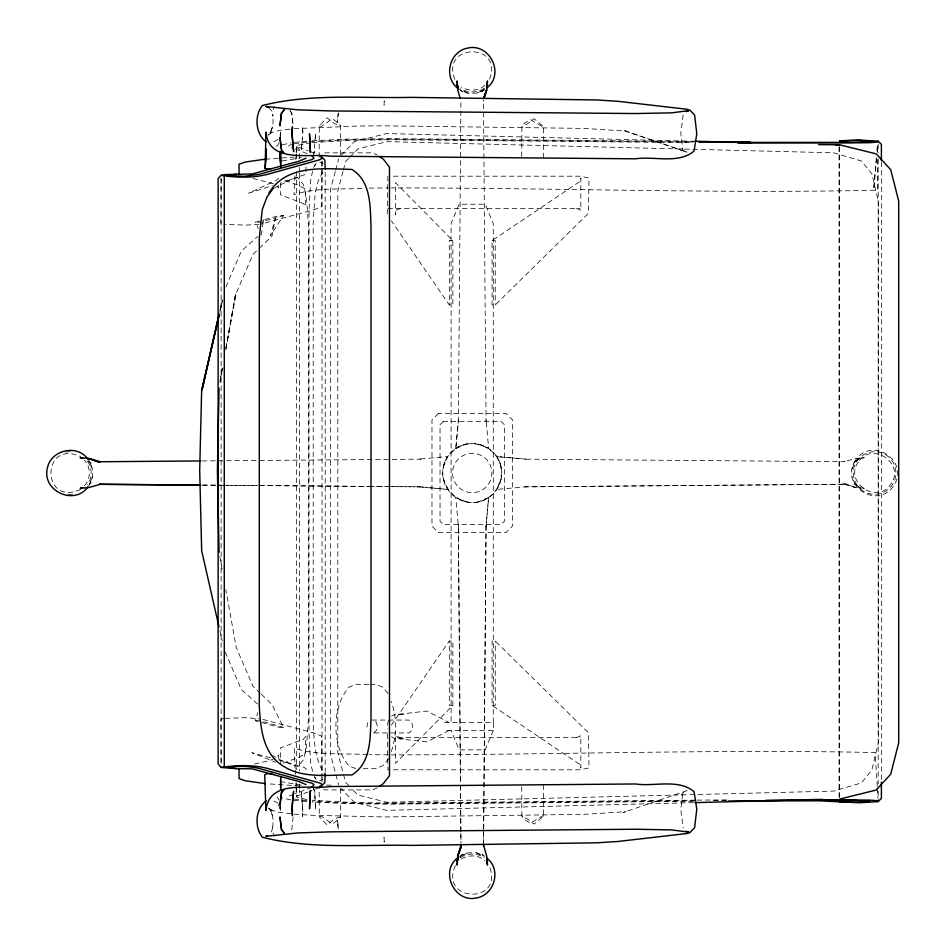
<?xml version="1.0" encoding="UTF-8"?>
<svg xmlns="http://www.w3.org/2000/svg" width="946" height="946" viewBox="0 0 946 946"><rect width="100%" height="100%" fill="white"/><g stroke="black" fill="none" stroke-linecap="round" stroke-linejoin="round"><path stroke-width="0.71" stroke-dasharray="4.73 3.55" d="M319.157 157.154L319.299 125.995L327.198 117.789L332.767 122.495L338.16 125.392L340.619 125.735L340.477 156.882M521.743 156.551L521.861 126.823L523.989 123.512L530.47 119.657L542.992 127.06L543.56 126.693L534.123 118.676L528.022 123.477L521.861 126.823M543.43 157.84L543.56 126.693M220.856 223.504L221.116 178.25M268.605 107.442L271.443 110.8L273.039 116.074L272.578 114.348C273.512 121.395 273.619 129.921 267.954 135.136L272.602 132.121L269.835 133.043L279.626 130.406L291.179 129.011M278.68 185.073L278.668 187.828L276.409 185.641M280.43 183.11L280.371 194.781L303.43 203.567L305.735 206.346L305.357 188.987L298.617 185.392L284.356 180.154M305.96 166.934L305.913 174.23L280.832 182.992M321.995 161.317L321.723 206.559L314.486 209.693L261.392 223.918M877.521 159.555L877.344 190.205C715.306 193.717 553.091 187.828 391.017 187.911M877.557 152.259L877.604 144.963M443.248 467.241L447.659 456.587L455.806 448.439L458.372 421.62L460.927 100.17L460.927 101.08M483.524 843.442L483.631 830.15M483.643 828.672L486.067 524.38L488.633 497.466C501.794 488.479 505.188 469.878 496.685 456.587L525.929 459.153L496.685 456.587M483.512 845.83L483.974 788.207M483.985 786.741L486.067 524.38M273.193 109.606L274.293 106.484M278.372 804.49L280.454 810.592L280.501 806.181M294.951 175.696L293.981 194.687C316.212 187.249 340.465 189.732 363.571 188.207M295.779 159.638L296.074 153.796M296.157 152.341L297.091 145.424L311.021 142.704M315.314 138.766L315.609 132.948L313.954 153.453M280.134 136.33L280.454 132.192L279.212 135.857M876.315 157.828L873.714 189.401L876.694 157.249M876.907 150.651L877.616 142.042M302.803 132.31L302.46 126.315L302.862 132.227L301.254 150.331L302.365 138.033M501.191 467.241C497.3 447.34 472.633 437.099 455.806 448.439L458.372 419.291L458.372 421.62M486.067 526.709L488.633 497.466C462.618 515.416 430.205 482.365 447.635 456.587L418.51 459.153L420.84 459.153L217.001 460.808M877.226 151.395L877.9 144.088M387.895 176.204L387.245 214.825M291.746 829.831L293.094 817.297M683.166 114.915L680.789 133.327L682.894 150.225L681.416 147.753L684.23 151.194L686.973 152.14L623 130.181L684.23 151.194M261.38 235.081L262.338 228.175M262.527 226.792L263.473 219.874L279.105 215.605L283.481 215.605L270.438 235.649L275.416 217.911L283.481 215.605M220.04 382.598L222.31 369.638M225.846 349.488L235.672 293.331L225.881 347.939M222.275 368.053L219.957 380.978L222.416 367.994M225.869 349.263L236.252 293.083L252.984 254.379L258.27 249.295M312.594 171.049L310.525 180.97L309.035 210.284L309.035 732.488L310.525 761.802L312.89 773.154M219.992 309.661L222.227 299.622M219.803 312.334L222.44 300.828L220.051 310.856M262.468 223.906L263.473 219.874L255.302 222.239L258.341 228.66M367.864 722.519L366.859 726.504L367.864 730.478M342.996 171.427L337.805 190.974L337.805 752.933L345.586 782.247L350.706 787.569M343.363 170.032L345.586 161.66L348.66 158.467M335.274 171.545L330.39 189.874L330.39 754.033L338.668 785.038M335.653 170.138L338.668 158.869M261.451 694.352L272.034 704.534L283.481 727.344L279.105 727.344L255.302 720.722L257.75 712.645M271.443 831.983L273.039 826.709L272.578 828.436C273.394 821.778 273.725 813.678 268.699 808.511M270.911 131.683L272.472 126.693M313.504 154.754L314.651 151.088M388.581 720.698L387.493 724.068L387.493 728.94M391.289 751.55C396.989 735.55 396.989 717.458 391.289 701.459M92.365 476.997L89.302 484.399L91.088 482.791L88.238 485.215M88.936 485.759L92.365 477.482L92.365 468.518L88.936 460.241M489.579 79.192C503.875 41.553 438.849 43.516 455.357 80.375M501.191 478.759A29.539 29.539 0 0 1 452.744 495.207A29.539 29.539 0 0 1 462.724 445.034A29.539 29.539 0 0 1 501.191 478.759L496.78 489.413L525.929 486.847L845.05 484.246L523.599 486.847L525.929 486.847M455.357 865.625C438.849 902.484 503.875 904.447 489.579 866.808M852.074 469.003L855.137 461.601L860.789 457.557L853.351 463.209L858.105 459.165L864.301 457.71L855.373 458.514L844.139 461.707L845.05 461.707L523.599 459.153M493.292 730.525L485.18 749.847L459.212 749.847L451.088 730.525M225.869 287.005L241.348 250.997L257.619 236.595M322.882 172.137L318.424 180.319L315.16 193.161L313.197 221.447L313.197 721.337C314.025 739.559 314.202 758.751 324.715 774.419M316.07 163.362L313.185 168.211L315.55 164.249M279.082 142.905L277.225 146.003L274.482 146.24M391.384 725.156L449.315 641.033L452.862 641.033L452.862 705.42L395.452 763.363L395.452 731.175L395.771 736.26L400.702 737.608M484.435 88.676L482.011 91.868L483.619 90.083L476.216 93.146M460.004 857.324L462.428 854.132L460.82 855.917L468.223 852.854M388.877 758.515L382.87 765.728L375.822 768.672L360.048 768.672M340.489 788.728L340.619 817.048L337.769 820.253L332.152 823.99L321.758 816.433L319.299 816.776L319.157 785.629M349.677 157.403L357.86 148.889L386.867 141.628L833.722 152.814L861.404 161.009L871.869 173.839L878.55 202.137L878.55 741.77L871.869 770.068L861.404 782.898L833.722 791.093L386.867 802.279L357.86 795.018L351.723 788.633M341.08 155.345L354.372 141.616L386.607 133.552L694.861 141.285M306.871 799.618L297.091 797.348L296.453 796.284L299.61 793.067L299.61 790.111M278.727 178.191L276.93 180L248.774 193.161L272.472 185.653M84.395 485.747C90.982 479.137 90.982 466.863 84.395 460.253M484.967 85.175C478.818 91.372 468.507 91.372 461.281 86.985M576.351 208.392L580.832 210.225L580.832 178.037L580.501 181.1L492.074 240.58L492.074 304.967L495.243 304.967L588.388 213.288L589.027 178.037L580.064 176.204L390.71 176.204M259.334 248.278L272.034 236.062L275.416 217.911L259.665 222.239L255.302 222.239M373.741 732.937L376.378 730.478L377.383 726.504L376.378 722.519L373.741 720.06M543.43 784.932L543.56 816.091L534.123 824.108L528.022 819.307L521.861 815.96L521.731 784.813M272.992 188.715L289.594 180.166L297.907 177.517L303.465 184.789L306.539 197.548L308.514 226.863L308.514 717.517L306.539 746.832L303.465 759.603L297.907 766.875L281.849 760.702L272.992 755.677M273.891 141.794L277.958 139.523M391.585 716.134L395.061 714.265L403.93 714.265M449.102 730.525L426.883 741.96L398.81 738.731M319.76 780.769L323.13 779.149M377.324 787.734L372.783 789.91L324.667 789.91L322.823 788.432M455.806 448.534L466.437 444.029M488.633 497.466L478.002 501.971M319.748 787.379L309.484 791.506M311.731 787.379L295.046 793.836M484.979 89.716L476.701 93.146L467.738 93.146L459.46 89.716M80.777 489.378C40.985 507.34 40.985 438.66 80.777 456.622M459.46 856.284L467.738 852.854L476.701 852.854L484.979 856.284M461.281 859.015C468.507 854.628 478.818 854.628 484.967 860.825M576.351 737.608L580.832 735.775L580.832 767.963L580.501 764.9L492.074 705.42L492.074 641.033L495.243 641.033L588.388 732.712L589.027 767.963L580.064 769.796L387.895 769.796L387.245 731.175M400.702 208.392L395.771 210.319L395.452 214.825L395.452 182.637L452.862 240.58L452.862 304.967L449.315 304.967L391.384 220.844M283.055 763.103L298.617 757.391L305.357 753.796L305.735 736.437L303.43 739.216L280.371 747.99L280.465 764.049M293.745 794.321L288.554 796.225L289.05 797.419M296.039 787.521L296.453 796.284L308.183 791.979M282.286 144.88L290.824 142.846M282.192 160.938L301.254 157.651M292.752 144.194L289.05 145.365L288.554 146.559L293.745 148.463M223.989 718.416L220.856 719.279L221.116 764.522L221.139 175.341M254.462 764.025C262.681 761.731 272.72 761.707 278.668 754.955L278.692 759.082M259.086 224.308L246.197 225.101L223.989 224.368M293.993 143.816L308.266 141.924M398.81 714.265L426.883 711.049L449.102 722.484M340.619 817.048L338.16 817.391L332.767 820.288L327.198 824.995L319.299 816.776M294.667 142.349L306.847 141.191M312.405 142.55L352.657 140.245L391.301 139.748L692.602 142.621M265.294 159.165L293.863 157.119M312.346 140.777L344.356 139.239L389.078 138.624L693.465 141.51M309.685 141.817L348.506 139.748L390.19 139.192L693.04 142.066M294.064 128.668L358.771 126.019L384.608 125.83L583.871 128.396L625.554 131.092M225.373 718.321L246.197 717.671L260.044 718.901M693.513 802.657L386.607 810.355L354.372 802.291L341.08 788.562M369.165 188.1L388.321 187.923M391.017 754.861C552.322 754.896 713.792 749.161 875.062 752.531L877.356 787.001M202.231 460.927L215.522 460.82M695.523 800.139L391.301 803.036L352.657 802.539L312.405 800.233M696.989 800.127L727.687 799.89M694.494 800.706L390.19 803.592L348.506 803.036L312.511 801.167M713.426 800.553L726.54 800.458M693.465 801.274L389.078 804.159L344.356 803.544L312.346 801.995M324.667 152.862L372.783 152.862L377.336 155.049M387.895 208.392L580.064 208.392M452.862 240.58L449.315 240.58L449.315 304.967M492.074 240.58L495.243 240.58L495.243 304.967M388.96 486.611L420.84 486.847L447.754 489.413L443.248 478.759M368.857 684.336L355.862 684.336L348.814 687.281C331.597 707.478 331.597 745.531 348.814 765.728L355.862 768.672M370.253 684.336L375.822 684.336L382.87 687.281L388.014 693.465M452.862 705.42L449.315 705.42L449.315 641.033M492.074 705.42L495.243 705.42L495.243 641.033M371.967 720.06L409.169 720.06L411.794 722.519L412.799 726.504L411.794 730.478L409.169 732.937L370.489 732.937M255.302 720.722L259.665 720.722L283.481 727.344M444.23 722.484L493.481 722.484L493.481 730.525L444.23 730.525M397.769 737.608L580.064 737.608M403.93 738.731L395.061 738.731L391.585 736.875M388.321 754.849L369.165 754.672M202.231 485.097L420.84 486.847M202.811 485.121L216.102 485.227M217.58 485.239L222.014 485.274M223.493 485.286L257.466 485.558M258.944 485.57L368.278 486.445M369.756 486.457L387.482 486.599M367.769 754.648C343.386 752.981 317.69 755.925 294.206 748.097L295.152 768.542M326.394 785.097L333.5 785.251M299.728 785.984L266.701 783.726M294.064 814.116L312.582 815.31L384.608 816.954L583.871 814.376L625.554 811.692L623 812.602L686.973 790.643L684.23 791.577L681.416 795.03L682.894 792.559L680.789 809.457L683.166 827.868M306.847 801.593L291.995 800.127M418.51 486.847L447.754 489.413M307.001 800.718L293.993 798.968M301.254 785.133L282.192 781.845M291.179 813.773L279.626 812.378L269.835 809.741L272.602 810.663L267.954 807.648M319.299 125.995L321.758 126.35L332.152 118.794L337.769 122.531L340.619 125.735M290.824 799.926L282.286 797.904M262.893 719.433L314.486 733.091L321.723 736.213L321.959 775.625M253.043 178.427L273.512 183.808M270.426 757.781L251.884 752.756L275.617 762.251M278.987 760.111L303.962 767.301L305.913 768.542L305.948 772.929M844.139 484.246L855.373 487.486L864.301 488.29L858.105 486.835L860.789 488.443L853.351 482.791L855.137 484.399L852.074 476.997M296.453 152.401L296.453 146.5L308.183 150.804M309.484 151.277L314.687 153.193M295.046 148.948L310.489 154.86M468.223 93.146L460.82 90.083L462.428 91.868L460.004 89.019M477.978 444.029L488.633 448.439L486.067 419.291L486.067 421.62L483.465 100.17L483.465 101.08M466.461 501.971L455.806 497.561L458.372 526.709L460.466 783.785M476.216 852.854L483.619 855.917L482.011 854.132L484.435 856.981M319.76 162.003L323.13 163.587M273.891 800.99L277.958 803.26M543.56 816.091L542.992 815.724L530.47 823.126L523.989 819.271L521.861 815.96M87.895 460.785L91.088 463.209L89.302 461.601L92.365 469.003M257.619 704.001L241.348 689.599L224.734 650.919M260.387 693.335L252.984 686.217L236.252 647.513L225.834 589.76M296.453 146.5L299.61 149.716L299.61 158.573M290.055 110.765L291.746 112.952L293.142 125.404M290.044 110.788L291.711 113.035L293.094 125.487M314.368 776.56L315.55 778.534M314.628 776.997L316.07 779.421M277.225 796.78L279.082 799.878M274.293 836.299L273.193 833.178M313.575 788.113L314.722 791.778L315.609 809.835L314.651 791.696L313.504 788.03M270.911 811.1L272.472 816.091M219.921 630.958L222.204 640.998M219.839 556.544L222.18 569.539M302.365 804.75L301.254 792.452L302.862 810.556L302.46 816.469L302.306 804.668M280.134 806.441L280.454 810.592M877.439 788.467L878.018 798.684M295.223 769.997L295.436 774.384M295.838 783.146L295.98 786.067M460.868 831.617L458.372 524.38L458.372 526.709M460.879 833.095L460.962 843.442M460.477 785.263L460.95 842.874M321.959 777.092L322.007 784.388M280.454 132.192L280.477 136.543M881.388 162.109L881.388 782.153M878.172 144.123L878.172 152.992M878.172 158.904L878.172 783.879M878.172 791.27L878.172 801.605M839.587 146.736L839.587 797.525M839.043 147.008L839.043 797.253M493.292 722.484L493.292 223.516L485.18 204.206L459.212 204.206L451.088 223.516L451.088 722.484M325.188 171.936L325.188 772.314M322.007 161.352L322.007 167.253M322.007 168.731L322.007 781.431M299.61 167.418L299.61 171.853M299.61 173.331L299.61 770.931M299.61 784.21L299.61 788.633M296.453 153.879L296.453 159.791M296.453 171.604L296.453 769.701M296.453 782.992L296.453 785.949M296.453 787.427L296.453 796.284M87.576 461.151A21.332 21.332 0 0 1 87.576 484.849M72.641 494.143A21.332 21.332 0 0 1 65.676 493.918M65.676 452.082A21.332 21.332 0 0 1 72.641 451.857M460.371 857.644A21.332 21.332 0 0 1 484.068 857.644M484.068 88.356A21.332 21.332 0 0 1 460.371 88.356M384.064 105.077L384.23 100.879L384.064 105.077M338.313 113.094L337.214 122.767L338.313 113.094M855.503 460.241C839.114 484.979 877.119 510.367 893.71 485.759C910.099 461.021 872.094 435.633 855.503 460.241M858.235 462.062C843.737 482.637 877.521 505.211 890.978 483.938C905.476 463.363 871.692 440.789 858.235 462.062M438.424 413.449L431.979 419.882L431.979 526.118L438.424 532.551L506.015 532.551L512.46 526.118L512.46 419.882L506.015 413.449L438.424 413.449M443.248 421.49L440.032 424.719L440.032 521.281L443.248 524.51L501.191 524.51L504.407 521.281L504.407 424.719L501.191 421.49L443.248 421.49M855.373 487.486L842.898 482.909L855.373 487.486M337.959 823.966L337.214 820.016L338.313 829.689L337.959 823.966M384.23 841.905L384.052 837.411L384.23 841.905M459.236 487.805A19.689 19.689 0 0 0 491.53 476.843A19.689 19.689 0 0 0 465.893 454.352A19.689 19.689 0 0 0 459.236 487.805M860.541 489.035A21.332 21.332 0 0 0 895.531 477.162A21.332 21.332 0 0 0 867.754 452.803A21.332 21.332 0 0 0 860.541 489.035"/><path stroke-width="1.42" d="M239.019 173.828L239.078 164.19L245.191 162.038L265.294 159.165M280.548 162.677L280.607 152.46M280.678 789.993L280.82 776.749M266.204 141.888C255.361 134.261 254.155 115.258 262.491 105.503C310.631 93.264 361.81 98.479 411.096 97.379L596.891 99.957L618.152 101.328L687.245 109.287L689.906 110.162L694.624 115.069L696.788 133.693L694.08 151.064C678.4 164.32 654.336 155.96 635.558 158.81L330.083 156.208C309.023 152.992 269.208 164.06 265.909 132.286L265.211 168.518L270.627 169.204M265.377 165.692L265.211 168.518L266.264 149.03M265.649 161.47L266.346 150.189M219.034 388.357L217.414 470.304L219.058 552.216M219.023 313.966L202.042 390.036L219.141 315.219M219.046 315.16L201.664 389.835L199.689 470.304L201.664 550.738L218.94 626.666M486.634 84.643L487.509 80.918L486.705 89.846L484.281 98.278M457.509 862.598L456.93 865.082L457.734 856.154L460.974 844.92L460.974 845.83M319.748 787.379L322.007 784.388L319.854 783.052L267.458 768.412C252.428 764.616 236.299 765.113 221.139 767.443L218.124 763.895L218.136 178.558L221.139 175.341L225.739 174.549L251.979 173.969L299.054 161.198L306.007 158.183M459.07 852.5L457.734 856.154L461.293 846.457M483.654 98.159L486.705 89.846L483.985 97.284M459.531 851.234L461.376 846.197M486.599 86.216L487.663 84.431M458.384 858.885L456.776 861.57L458.384 859.453M881.388 160.631L881.388 144.395L878.172 141.167L877.616 142.042L869.8 142.68L857.703 142.834L737.915 142.976M272.992 188.715L267.009 196.898L262.219 209.74L259.299 238.025L259.299 706.366C260.517 726.516 262.29 750.355 279.72 763.694C300.71 779.634 327.505 774.597 352.018 774.94C371.329 762.713 370.17 737.679 371.009 717.517L371.009 226.863C370.17 206.701 371.329 181.679 352.018 169.44C323.248 168.695 286.437 164.249 268.924 193.008M88.025 486.67C74.888 506.075 41.955 491.258 47.3 468.518C50.564 449.882 77.253 443.615 88.025 459.33M486.8 87.907C505.117 74.379 489.756 42.818 467.738 48.08C449.102 51.344 442.834 78.033 458.55 88.806M321.628 785.842L324.856 782.614L325.188 773.793M458.55 857.194C439.145 870.332 453.962 903.264 476.701 897.92C494.699 894.798 501.628 869.138 486.8 858.093M728.302 801.002L818.952 800.813L859.5 802.752L878.172 801.605L881.388 798.389L881.388 782.153M266.204 800.895C255.361 808.523 254.155 827.525 262.491 837.281C310.631 849.52 361.81 844.305 411.096 845.393L596.891 842.827L618.152 841.455L687.245 833.485L689.906 832.61L694.624 827.715L696.788 809.09L694.08 791.719C678.4 778.463 654.336 786.824 635.558 783.974L330.083 786.564C309.023 789.792 269.208 778.724 265.909 810.497L264.703 774.798L267.068 773.733L271.821 773.532M311.731 787.379L314.013 784.494L311.955 783.205L259.724 768.613C249.342 766.142 238.357 765.811 227.82 767.289L236.334 768.637L251.979 768.814L299.054 781.585L306.007 784.601M379.452 786.445L383.437 783.489L389.492 775.661L389.48 167.123L383.449 159.295L379.464 156.338M267.647 835.673L265.755 836.323L297.541 832.965L330.355 831.841L635.712 829.24L671.471 829.902L688.925 832.149L686.051 831.191M686.051 111.593L688.925 110.635L671.471 112.87L635.712 113.544L330.355 110.942L297.541 109.807L265.755 106.46L268.605 107.442M200.753 485.085L100.3 484.293L89.066 487.486L80.138 488.29L82.621 487.71M839.587 799.11L876.185 790.04L890.73 774.195L898.7 742.787L898.7 201.12L890.73 169.712L876.185 153.867L839.587 144.797L818.574 144.596M236.334 174.147L227.974 175.566L244.494 176.263L259.724 174.17L311.955 159.578L314.013 158.289L311.731 155.392M822.18 799.323L694.991 802.622M200.753 460.939L99.389 461.754L100.3 461.754L89.066 458.514L80.138 457.71L82.621 458.29M835.578 144.797L839.587 144.797M100.3 484.293L99.389 484.293L199.854 485.097M801.085 799.701L869.8 800.103L877.616 800.742L878.172 801.605M765.822 800.269L853.8 800.304L870.06 801.499L861.357 802.243L839.587 801.948M699.271 141.557L750.072 141.947M698.858 142.113L732.358 142.373M736.733 142.408L851.554 142.385L871.822 141.462L859.134 140.386L839.587 140.824L859.5 140.032L878.172 141.167M694.861 141.285L750.982 142.716M236.334 768.637L221.139 767.443M221.139 175.341C236.299 177.659 252.428 178.167 267.458 174.371L319.854 159.732L322.007 158.396L319.748 155.392M265.294 783.619L245.191 780.746L239.078 778.582L239.019 768.956M98.762 462.074L89.066 458.514L99.023 462.156M321.628 156.941L324.856 160.158L325.188 168.991M458.396 86.689L456.776 84.431L458.384 87.115M486.599 859.784L487.663 861.57M460.134 98.278L457.734 89.846L456.93 80.918L457.509 83.402M486.634 861.357L487.509 865.082L486.705 856.154L483.512 844.92L483.512 845.83M265.909 132.286L266.453 137.69M280.122 151.857L280.796 167.548M280.075 152.2L280.394 161.056M280.572 152.483L280.643 165.538M280.548 780.107L280.607 790.324M224.273 176.204L224.273 766.579M309.673 803.107L309.531 808.747L310.418 790.383L309.673 803.107M292.432 127.012L291.947 133.15L293.615 151.549L291.947 133.15L292.432 127.012M292.314 803.982L292.432 815.771L291.947 809.634L293.615 791.234L292.314 803.982M281.447 113.331L279.969 125.806L281.494 113.26L284.167 109.736L281.447 113.331M281.53 792.322L279.933 805.271L281.577 792.405L283.989 789.555L281.53 792.322M283.989 153.228L281.53 150.461L279.933 137.513L281.577 150.379L283.989 153.228M284.167 833.048L281.494 829.524L279.969 816.977L281.447 829.453L284.167 833.048M310.418 152.401L309.531 134.025L310.418 152.401"/></g></svg>
